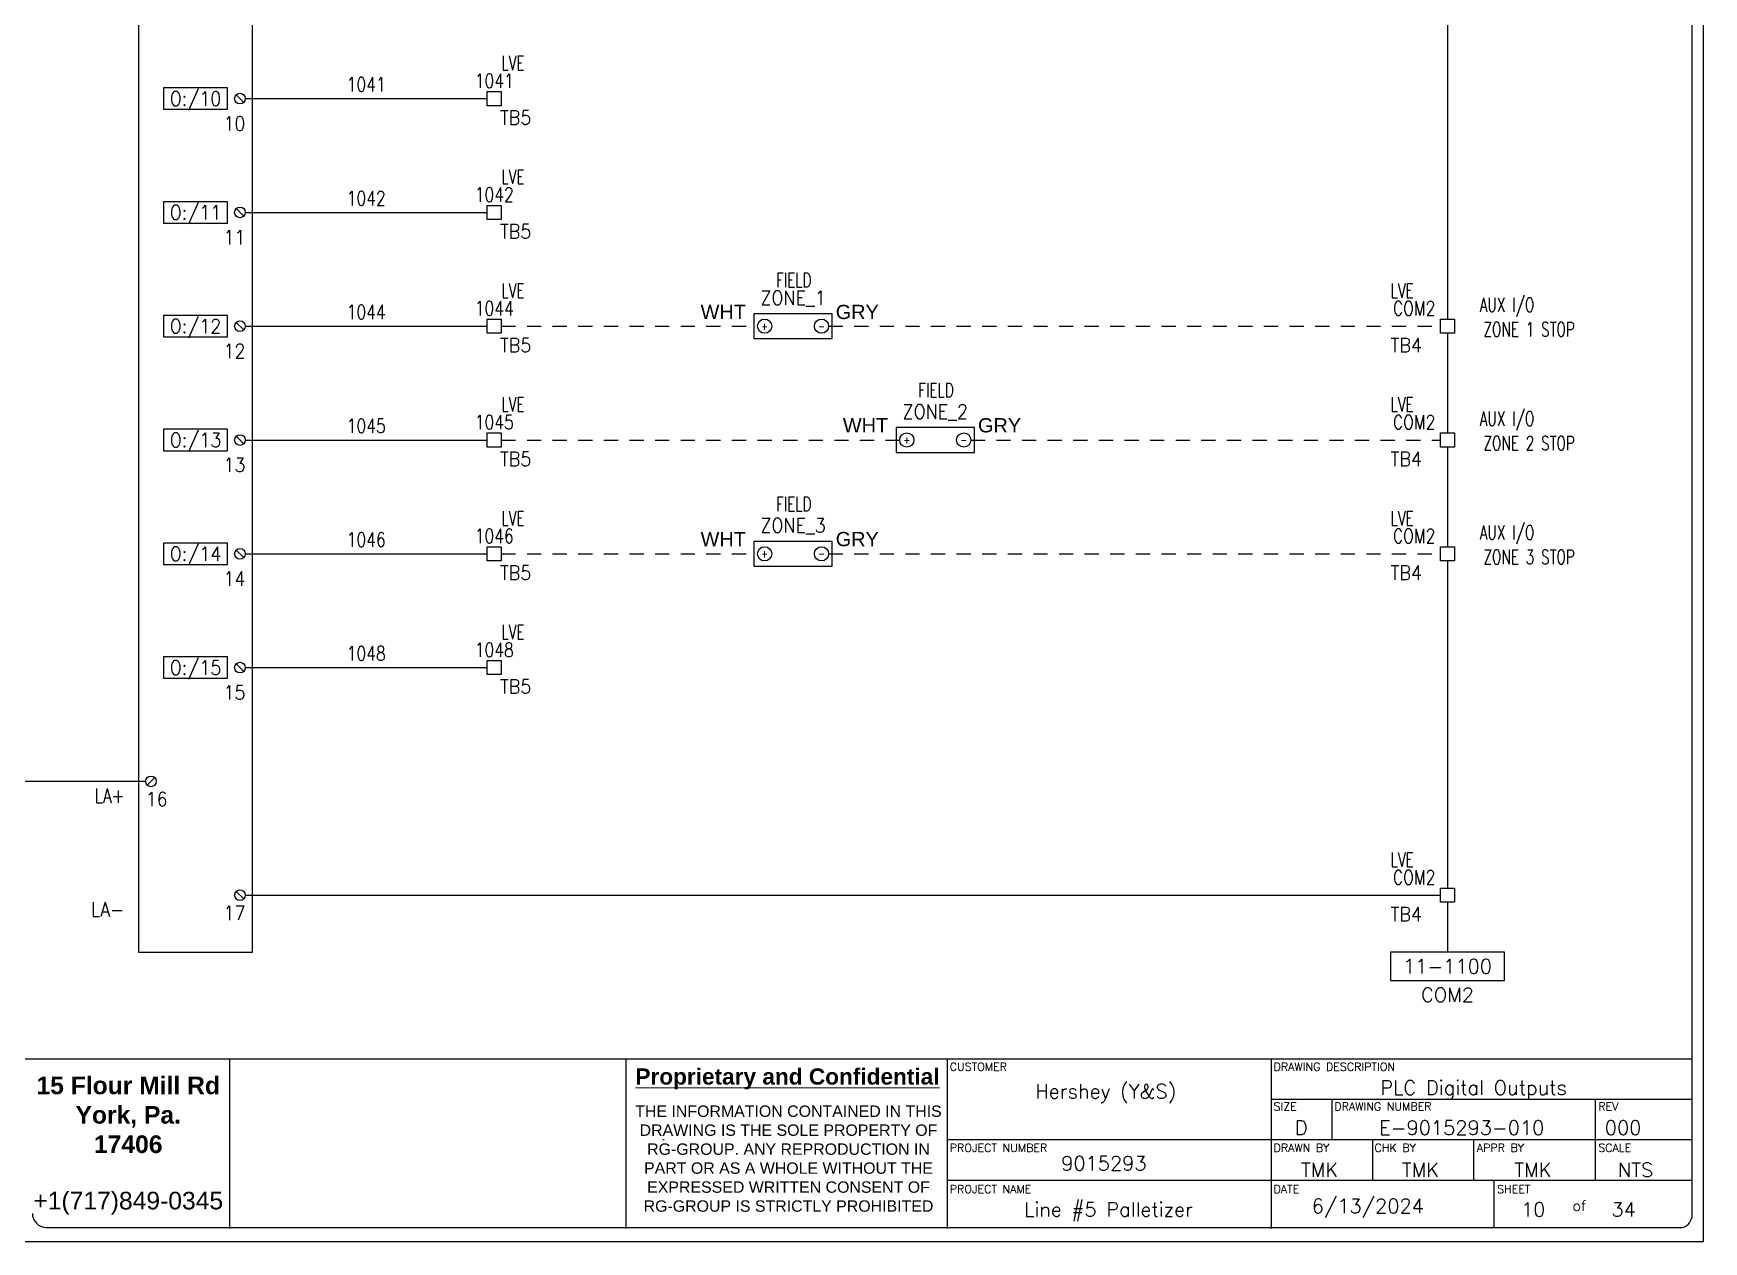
# Model space of a CAD drawing. Header units: inches. Extents: x 0 to 34.2, y 0 to 22.
# Drawn here: x 19.58 to 34.25, y -0.04 to 10.57 of the extents above; entities that cross this region are included whole.
import ezdxf
from ezdxf.enums import TextEntityAlignment as Align

# ---------------------------------------------------------------- set-up
doc = ezdxf.new("R2010")
doc.units = ezdxf.units.IN
doc.header["$MEASUREMENT"] = 0
doc.linetypes.add('HIDDEN2', pattern=[0.1875, 0.125, -0.0625])
for name, color, linetype in [('BLU_12AWG', 5, 'Continuous'), ('BLU_18AWG', 5, 'Continuous'), ('BLU_WHT_12AWG', 4, 'Continuous'), ('DESC', 150, 'Continuous'), ('GRY_18AWG', 253, 'Continuous'), ('LOC', 8, 'Continuous'), ('MISC', 7, 'Continuous'), ('PSYMS', 7, 'Continuous'), ('SYMS', 7, 'Continuous'), ('TAGS', 1, 'Continuous'), ('TB_LABELS', 1, 'Continuous'), ('TERMS', 3, 'Continuous'), ('WHT_18AWG', 7, 'Continuous'), ('WIRENO', 3, 'Continuous'), ('WIREREF', 50, 'Continuous'), ('XREF', 7, 'Continuous')]:
    doc.layers.add(name, color=color, linetype=linetype)
doc.styles.add('Annotative', font='arial.ttf')
doc.styles.add('Fields', font='simplex.shx', dxfattribs={"height": 0.185})
doc.styles.get("Standard").update_dxf_attribs({"font": 'arial.ttf'})
doc.styles.add('WD', font='romans.shx', dxfattribs={"height": 0.185})

# ---------------------------------------------------------------- blocks, each defined once
blk = doc.blocks.new('RG_Master_Ver_4_2_2')
at = {"color": 3}
for p, q in [((34.15, 0.194), (34.15, 21.734)), ((10.12, 1.563), (34.15, 1.563)), ((21.3, 1.563), (21.3, 0.072)), ((24.781, 1.562), (24.781, 0.072)), ((27.605, 1.563), (27.605, 0.072)), ((30.451, 1.563), (30.451, 0.072)), ((30.451, 1.207), (34.15, 1.207)), ((30.984, 1.207), (30.984, 0.852)), ((33.297, 1.207), (33.297, 0.852)), ((25.107, 0.852), (25.117, 0.852)), ((27.605, 0.852), (34.15, 0.852)), ((27.959, 0.852), (27.961, 0.852)), ((31.34, 0.852), (31.34, 0.496)), ((32.229, 0.852), (32.229, 0.496)), ((33.297, 0.852), (33.297, 0.496)), ((27.605, 0.496), (34.15, 0.496)), ((32.407, 0.496), (32.407, 0.085)), ((19.689, 0.081), (34.062, 0.081))]:
    blk.add_line(p, q, dxfattribs=at)
blk.add_lwpolyline([(0, -0.044), (34.25, -0.044), (34.25, 21.956), (0, 21.956)], close=True, dxfattribs=at)
for centre, radius, start, end in [((19.689, 0.203), 0.122, 180, 270), ((34.035, 0.192), 0.115, 283.6956, 0.7965)]:
    blk.add_arc(centre, radius, start, end, dxfattribs=at)
at = {"color": 3, "linetype": 'Continuous', "lineweight": 20, "insert": (26.201, 1.478), "char_height": 0.14228, "width": 2.80179, "attachment_point": 2, "style": 'Annotative'}
blk.add_mtext('{\\fArial|b1|i0|c0|p34;\\LProprietary and Confidential}', dxfattribs=at)
at = {"color": 3, "insert": (20.409, 1.406), "char_height": 0.14228, "attachment_point": 2}
blk.add_mtext_dynamic_manual_height_columns('{\\fArial|b1|i0|c0|p34;\\H1.08937x;15 Flour Mill Rd\\PYork, Pa. \\P17406}\\P\\P{\\H1.08937x;+1(717)849-0345}', width=1.73509, gutter_width=0.69, heights=[0], dxfattribs=at)
at = {"color": 3, "insert": (26.21, 1.152), "char_height": 0.1, "width": 2.78538, "attachment_point": 2, "style": 'Annotative'}
blk.add_mtext('THE INFORMATION CONTAINED IN THIS DRAWING IS THE SOLE PROPERTY OF RG-GROUP. ANY REPRODUCTION IN PART OR AS A WHOLE WITHOUT THE EXPRESSED WRITTEN CONSENT OF RG-GROUP IS STRICTLY PROHIBITED', dxfattribs=at)
at = {"insert": (30.807, 0.331), "char_height": 0.125, "attachment_point": 1, "style": 'Fields'}
blk.add_mtext('6/13/2024', dxfattribs=at)
at = {"style": 'Fields'}
for tag, p in [('DESCRIPTION_3', (13.116, 1.307)), ('DRN_3', (15.472, 1.307)), ('CHK_3', (16.529, 1.307)), ('APP_3', (17.552, 1.307)), ('DATE_3', (18.829, 1.307)), ('CUSTOMER', (28.997, 1.214)), ('DRAWING_DESC', (32.229, 1.246)), ('DESCRIPTION_2', (13.116, 0.951)), ('DRN_2', (15.472, 0.951)), ('CHK_2', (16.529, 0.951)), ('APP_2', (17.552, 0.951)), ('DATE_2', (18.829, 0.951)), ('DRAWING_#', (32.125, 0.894)), ('SIZE', (30.715, 0.894)), ('REV', (33.543, 0.894)), ('DESCRIPTION_1', (13.116, 0.596)), ('DRN_1', (15.472, 0.596)), ('CHK_1', (16.529, 0.596)), ('APP_1', (17.552, 0.596)), ('DATE_1', (18.829, 0.596)), ('PROJECT_#', (28.981, 0.581)), ('DRN_BY', (30.875, 0.524)), ('CHK_BY', (31.762, 0.524)), ('APP_BY', (32.75, 0.524)), ('SCALE', (33.652, 0.524)), ('PROJECT_NAME', (29.021, 0.176)), ('SHEETNUM', (32.753, 0.176)), ('TTL_SHTS', (33.547, 0.176))]:
    blk.add_attdef(tag, text='', height=0.125, dxfattribs=at).set_placement(p, align=Align.CENTER)
at = {"style": 'Fields', "flags": 9}
blk.add_attdef('WD_TB', (9.953, 0.194), '', height=0.0638, dxfattribs=at)
at = {"layer": 'TB_LABELS', "style": 'WD'}
for s, height, p in [('CUSTOMER', 0.0711, (27.627, 1.528)), ('DRAWING DESCRIPTION', 0.07114, (30.472, 1.528)), ('SIZE', 0.0711, (30.472, 1.179)), ('DRAWING NUMBER', 0.07114, (31.006, 1.179)), ('REV', 0.0711, (33.325, 1.179)), ('PROJECT NUMBER', 0.07114, (27.627, 0.816)), ('DRAWN BY', 0.0711, (30.472, 0.816)), ('CHK BY', 0.0711, (31.359, 0.816)), ('APPR BY', 0.0711, (32.258, 0.816)), ('SCALE', 0.0711, (33.325, 0.816)), ('PROJECT NAME', 0.07114, (27.627, 0.453)), ('DATE', 0.0711, (30.472, 0.453)), ('SHEET', 0.0711, (32.436, 0.453)), ('of', 0.0925, (33.098, 0.318))]:
    blk.add_text(s, height=height, dxfattribs=at).set_placement(p, align=Align.TOP_LEFT)
blk = doc.blocks.new('PLCIO_16D3')
at = {"layer": 'SYMS'}
for p, q in [((0.5, 1), (-0.5, 1)), ((-0.5, 1), (-0.5, -17.5)), ((0.5, -17.5), (0.5, 1)), ((0.281, 0.094), (-0.281, 0.094)), ((-0.281, 0.094), (-0.281, -0.094)), ((0.281, -0.094), (0.281, 0.094)), ((0.357, 0.033), (0.424, -0.033)), ((-0.281, -0.094), (0.281, -0.094)), ((0.281, -0.906), (-0.281, -0.906)), ((-0.281, -0.906), (-0.281, -1.094)), ((0.281, -1.094), (0.281, -0.906)), ((0.357, -0.967), (0.424, -1.033)), ((-0.281, -1.094), (0.281, -1.094)), ((0.281, -1.906), (-0.281, -1.906)), ((-0.281, -1.906), (-0.281, -2.094)), ((0.281, -2.094), (0.281, -1.906)), ((0.357, -1.967), (0.424, -2.033)), ((-0.281, -2.094), (0.281, -2.094)), ((0.281, -2.906), (-0.281, -2.906)), ((-0.281, -2.906), (-0.281, -3.094)), ((0.281, -3.094), (0.281, -2.906)), ((0.357, -2.967), (0.424, -3.033)), ((-0.281, -3.094), (0.281, -3.094)), ((0.281, -3.906), (-0.281, -3.906)), ((-0.281, -3.906), (-0.281, -4.094)), ((0.281, -4.094), (0.281, -3.906)), ((-0.281, -4.094), (0.281, -4.094)), ((0.357, -3.967), (0.424, -4.033)), ((0.281, -4.906), (-0.281, -4.906)), ((-0.281, -4.906), (-0.281, -5.094)), ((0.281, -5.094), (0.281, -4.906)), ((0.357, -4.967), (0.424, -5.033)), ((-0.281, -5.094), (0.281, -5.094)), ((0.281, -5.906), (-0.281, -5.906)), ((-0.281, -5.906), (-0.281, -6.094)), ((0.281, -6.094), (0.281, -5.906)), ((0.357, -5.967), (0.424, -6.033)), ((-0.281, -6.094), (0.281, -6.094)), ((0.281, -6.906), (-0.281, -6.906)), ((-0.281, -6.906), (-0.281, -7.094)), ((0.281, -7.094), (0.281, -6.906)), ((0.357, -6.967), (0.424, -7.033)), ((-0.281, -7.094), (0.281, -7.094)), ((0.281, -7.906), (-0.281, -7.906)), ((-0.281, -7.906), (-0.281, -8.094)), ((0.281, -8.094), (0.281, -7.906)), ((0.357, -7.967), (0.424, -8.033)), ((-0.281, -8.094), (0.281, -8.094)), ((0.281, -8.906), (-0.281, -8.906)), ((-0.281, -8.906), (-0.281, -9.094)), ((0.281, -9.094), (0.281, -8.906)), ((-0.281, -9.094), (0.281, -9.094)), ((0.357, -8.967), (0.424, -9.033)), ((0.281, -9.906), (-0.281, -9.906)), ((-0.281, -9.906), (-0.281, -10.094)), ((0.281, -10.094), (0.281, -9.906)), ((0.357, -9.967), (0.424, -10.033)), ((-0.281, -10.094), (0.281, -10.094)), ((0.281, -10.906), (-0.281, -10.906)), ((-0.281, -10.906), (-0.281, -11.094)), ((0.281, -11.094), (0.281, -10.906)), ((0.357, -10.967), (0.424, -11.033)), ((-0.281, -11.094), (0.281, -11.094)), ((0.281, -11.906), (-0.281, -11.906)), ((-0.281, -11.906), (-0.281, -12.094)), ((0.281, -12.094), (0.281, -11.906)), ((0.357, -11.967), (0.424, -12.033)), ((-0.281, -12.094), (0.281, -12.094)), ((0.281, -12.906), (-0.281, -12.906)), ((-0.281, -12.906), (-0.281, -13.094)), ((0.281, -13.094), (0.281, -12.906)), ((0.357, -12.967), (0.424, -13.033)), ((-0.281, -13.094), (0.281, -13.094)), ((0.281, -13.906), (-0.281, -13.906)), ((-0.281, -13.906), (-0.281, -14.094)), ((0.281, -14.094), (0.281, -13.906)), ((0.357, -13.967), (0.424, -14.033)), ((-0.281, -14.094), (0.281, -14.094)), ((0.281, -14.906), (-0.281, -14.906)), ((-0.281, -14.906), (-0.281, -15.094)), ((0.281, -15.094), (0.281, -14.906)), ((0.357, -14.967), (0.424, -15.033)), ((-0.281, -15.094), (0.281, -15.094)), ((-0.357, -15.967), (-0.424, -16.033)), ((0.357, -16.967), (0.424, -17.033)), ((-0.5, -17.5), (0.5, -17.5))]:
    blk.add_line(p, q, dxfattribs=at)
for centre in [(0.391, 0), (0.391, -1), (0.391, -2), (0.391, -3), (0.391, -4), (0.391, -5), (0.391, -6), (0.391, -7), (0.391, -8), (0.391, -9), (0.391, -10), (0.391, -11), (0.391, -12), (0.391, -13), (0.391, -14), (0.391, -15), (-0.391, -16), (0.391, -17)]:
    blk.add_circle(centre, 0.0469, dxfattribs=at)
at = {"layer": 'SYMS', "style": 'WD'}
for tag, width, p in [('INST', 0.8, (0, 1.482)), ('LOC', 0.8, (0, 1.312)), ('MFG', 0.8, (0, 1.156)), ('CAT', 0.9, (0, 1)), ('DESC', 0.8, (0, 0.53))]:
    blk.add_attdef(tag, text='', height=0.125, dxfattribs=dict(at, width=width)).set_placement(p, align=Align.CENTER)
at = {"layer": 'SYMS', "linetype": 'Continuous', "style": 'WD', "flags": 9}
blk.add_attdef('ASSYCODE', text='', height=0.01, dxfattribs=at).set_placement((0.23, 1.071), align=Align.CENTER)
at = {"layer": 'SYMS', "style": 'WD'}
for tag, p in [('LINE1', (0, 0.844)), ('LINE2', (0, 0.688)), ('TAG', (0, 0.322))]:
    blk.add_attdef(tag, text='', height=0.125, dxfattribs=at).set_placement(p, align=Align.CENTER)
at = {"layer": 'SYMS', "style": 'WD', "width": 0.9}
for tag, p in [('DESCA01', (-0.688, 0.031)), ('DESCB01', (-0.688, -0.125)), ('DESCC01', (-0.688, -0.281)), ('DESCD01', (-0.688, -0.438)), ('DESCE01', (-0.688, -0.594)), ('DESCA02', (-0.688, -0.969)), ('DESCB02', (-0.688, -1.125)), ('DESCC02', (-0.688, -1.281)), ('DESCD02', (-0.688, -1.438)), ('DESCE02', (-0.688, -1.594)), ('DESCA03', (-0.688, -1.969)), ('DESCB03', (-0.688, -2.125)), ('DESCC03', (-0.688, -2.281)), ('DESCD03', (-0.688, -2.438)), ('DESCE03', (-0.688, -2.594)), ('DESCA04', (-0.688, -2.969)), ('DESCB04', (-0.688, -3.125)), ('DESCC04', (-0.688, -3.281)), ('DESCD04', (-0.688, -3.438)), ('DESCE04', (-0.688, -3.594)), ('DESCA05', (-0.688, -3.969)), ('DESCB05', (-0.688, -4.125)), ('DESCC05', (-0.688, -4.281)), ('DESCD05', (-0.688, -4.438)), ('DESCE05', (-0.688, -4.594)), ('DESCA06', (-0.688, -4.969)), ('DESCB06', (-0.688, -5.125)), ('DESCC06', (-0.688, -5.281)), ('DESCD06', (-0.688, -5.438)), ('DESCE06', (-0.688, -5.594)), ('DESCA07', (-0.688, -5.969)), ('DESCB07', (-0.688, -6.125)), ('DESCC07', (-0.688, -6.281)), ('DESCD07', (-0.688, -6.438)), ('DESCE07', (-0.688, -6.594)), ('DESCA08', (-0.688, -6.969)), ('DESCB08', (-0.688, -7.125)), ('DESCC08', (-0.688, -7.281)), ('DESCD08', (-0.688, -7.438)), ('DESCE08', (-0.688, -7.594)), ('DESCA09', (-0.688, -7.969)), ('DESCB09', (-0.688, -8.125)), ('DESCC09', (-0.688, -8.281)), ('DESCD09', (-0.688, -8.438)), ('DESCE09', (-0.688, -8.594)), ('DESCA10', (-0.688, -8.969)), ('DESCB10', (-0.688, -9.125)), ('DESCC10', (-0.688, -9.281)), ('DESCD10', (-0.688, -9.438)), ('DESCE10', (-0.688, -9.594)), ('DESCA11', (-0.688, -9.969)), ('DESCB11', (-0.688, -10.125)), ('DESCC11', (-0.688, -10.281)), ('DESCD11', (-0.688, -10.438)), ('DESCE11', (-0.688, -10.594)), ('DESCA12', (-0.688, -10.969)), ('DESCB12', (-0.688, -11.125)), ('DESCC12', (-0.688, -11.281)), ('DESCD12', (-0.688, -11.438)), ('DESCE12', (-0.688, -11.594)), ('DESCA13', (-0.688, -11.969)), ('DESCB13', (-0.688, -12.125)), ('DESCC13', (-0.688, -12.281)), ('DESCD13', (-0.688, -12.438)), ('DESCE13', (-0.688, -12.594)), ('DESCA14', (-0.688, -12.969)), ('DESCB14', (-0.688, -13.125)), ('DESCC14', (-0.688, -13.281)), ('DESCD14', (-0.688, -13.438)), ('DESCE14', (-0.688, -13.594)), ('DESCA15', (-0.688, -13.969)), ('DESCB15', (-0.688, -14.125)), ('DESCC15', (-0.688, -14.281)), ('DESCD15', (-0.688, -14.438)), ('DESCE15', (-0.688, -14.594)), ('DESCA16', (-0.688, -14.969)), ('DESCB16', (-0.688, -15.125)), ('DESCC16', (-0.688, -15.281)), ('DESCD16', (-0.688, -15.438)), ('DESCE16', (-0.688, -15.594))]:
    blk.add_attdef(tag, text='', height=0.125, dxfattribs=at).set_placement(p, align=Align.RIGHT)
at = {"layer": 'SYMS', "style": 'WD'}
for tag, width, p in [('TAGA01', 0.8, (0, 0)), ('TAGA02', 0.9, (0, -1)), ('TAGA03', 0.9, (0, -2)), ('TAGA04', 0.9, (0, -3)), ('TAGA05', 0.9, (0, -4)), ('TAGA06', 0.9, (0, -5)), ('TAGA07', 0.9, (0, -6)), ('TAGA08', 0.9, (0, -7)), ('TAGA09', 0.9, (0, -8)), ('TAGA10', 0.9, (0, -9)), ('TAGA11', 0.9, (0, -10)), ('TAGA12', 0.9, (0, -11)), ('TAGA13', 0.9, (0, -12)), ('TAGA14', 0.9, (0, -13)), ('TAGA15', 0.9, (0, -14)), ('TAGA16', 0.9, (0, -15))]:
    blk.add_attdef(tag, text='', height=0.125, dxfattribs=dict(at, width=width)).set_placement(p, align=Align.MIDDLE_CENTER)
at = {"layer": 'SYMS', "style": 'WD', "flags": 1}
for tag, p in [('X1TERM01', (0.438, 0)), ('X1TERM02', (0.438, -1)), ('X1TERM03', (0.438, -2)), ('X1TERM04', (0.438, -3)), ('X1TERM05', (0.438, -4)), ('X1TERM06', (0.438, -5)), ('X1TERM07', (0.438, -6)), ('X1TERM08', (0.438, -7)), ('X1TERM09', (0.438, -8)), ('X1TERM10', (0.438, -9)), ('X1TERM11', (0.438, -10)), ('X1TERM12', (0.438, -11)), ('X1TERM13', (0.438, -12)), ('X1TERM14', (0.438, -13)), ('X1TERM15', (0.438, -14)), ('X1TERM16', (0.438, -15)), ('X4TERM17', (-0.438, -16)), ('X1TERM18', (0.438, -17))]:
    blk.add_attdef(tag, p, '', height=0.01, dxfattribs=at)
at = {"layer": 'SYMS', "style": 'WD', "width": 0.9}
for tag, p in [('TERMDESC01', (0.625, -0.062)), ('TERMDESC02', (0.625, -1.062)), ('TERMDESC03', (0.625, -2.062)), ('TERMDESC04', (0.625, -3.062)), ('TERMDESC05', (0.625, -4.062)), ('TERMDESC06', (0.625, -5.062)), ('TERMDESC07', (0.625, -6.062)), ('TERMDESC08', (0.625, -7.062)), ('TERMDESC09', (0.625, -8.062)), ('TERMDESC10', (0.625, -9.062)), ('TERMDESC11', (0.625, -10.062)), ('TERMDESC12', (0.625, -11.062)), ('TERMDESC13', (0.625, -12.062)), ('TERMDESC14', (0.625, -13.062)), ('TERMDESC15', (0.625, -14.062)), ('TERMDESC16', (0.625, -15.062)), ('TERM17', (-0.438, -16.094))]:
    blk.add_attdef(tag, text='', height=0.125, dxfattribs=at).set_placement(p, align=Align.TOP_LEFT)
at = {"layer": 'SYMS', "style": 'WD'}
for tag, width, p in [('TERM01', 0.9, (0.438, -0.156)), ('TERM02', 0.9, (0.438, -1.156)), ('TERM03', 0.9, (0.438, -2.156)), ('TERM04', 0.9, (0.438, -3.156)), ('TERM05', 0.9, (0.438, -4.156)), ('TERM06', 0.9, (0.438, -5.156)), ('TERM07', 0.9, (0.438, -6.156)), ('TERM08', 0.9, (0.438, -7.156)), ('TERM09', 0.9, (0.438, -8.156)), ('TERM10', 0.9, (0.438, -9.156)), ('TERM11', 0.9, (0.438, -10.156)), ('TERM12', 0.9, (0.438, -11.156)), ('TERM13', 0.9, (0.438, -12.156)), ('TERM14', 0.9, (0.438, -13.156)), ('TERM15', 0.9, (0.438, -14.156)), ('TERM16', 0.9, (0.438, -15.156)), ('TERMDESC17', 0.8, (-0.625, -16.062)), ('TERMDESC18', 0.9, (-0.625, -17.062)), ('TERM18', 0.9, (0.438, -17.094))]:
    blk.add_attdef(tag, text='', height=0.125, dxfattribs=dict(at, width=width)).set_placement(p, align=Align.TOP_RIGHT)
blk = doc.blocks.new('HA2S1_REF_1')
for p, q in [((0, 0.25), (0, 0)), ((1, 0.25), (0, 0.25)), ((1, 0), (1, 0.25)), ((0, 0), (1, 0))]:
    blk.add_line(p, q)
at = {"style": 'WD', "flags": 1}
blk.add_attdef('SIGCODE', text='', height=0.125, dxfattribs=at).set_placement((0.5, 0.3125), align=Align.CENTER)
at = {"style": 'WD'}
for tag, p in [('XREF', (0.5, 0.0625)), ('DESC1', (0.5, -0.1875))]:
    blk.add_attdef(tag, text='', height=0.125, dxfattribs=at).set_placement(p, align=Align.CENTER)
blk = doc.blocks.new('WD_WNH')
at = {"linetype": 'Continuous', "style": 'WD', "width": 0.8}
blk.add_attdef('WIRENO', text='', height=0.125, dxfattribs=at).set_placement((0, 0.062), align=Align.CENTER)
at = {"style": 'WD', "flags": 1}
for tag, p in [('W01USER', (0, 0.078)), ('W02USER', (0, 0.07)), ('W03USER', (0, 0.062)), ('W04USER', (0, 0.055)), ('W05USER', (0, 0.047)), ('W06USER', (0, 0.039)), ('W07USER', (0, 0.031)), ('W08USER', (0, 0.023)), ('W09USER', (0, 0.016)), ('W10USER', (0, 0.008))]:
    blk.add_attdef(tag, text='', height=0.005, dxfattribs=at).set_placement(p, align=Align.CENTER)
blk = doc.blocks.new('HT0W01')
for p, q in [((-0.062, 0.062), (0.062, 0.062)), ((-0.062, -0.062), (-0.062, 0.062)), ((0.062, 0.062), (0.062, -0.062)), ((0.062, -0.062), (-0.062, -0.062))]:
    blk.add_line(p, q)
at = {"style": 'WD'}
for tag, p, width in [('INST', (0.062, 0.42), 0.7), ('LOC', (0.062, 0.25), 0.7), ('DESC1', (0.05, -0.385), 0.8)]:
    blk.add_attdef(tag, p, '', height=0.125, dxfattribs=dict(at, width=width))
at = {"linetype": 'Continuous', "style": 'WD', "width": 0.8, "flags": 8}
blk.add_attdef('WIRENO', text='', height=0.125, dxfattribs=at).set_placement((0, 0.094), align=Align.CENTER)
at = {"style": 'WD', "flags": 1}
for tag, p, height in [('X4TERM01', (-0.062, 0), 0.0125), ('X4TERMDESC01', (-0.055, -0.023), 0.025), ('X2TERMDESC01', (-0.006, 0.029), 0.025), ('STRIPSEQ', (0, 0), 0.00125), ('X2TERM01', (0, 0.062), 0.0125), ('X1TERMDESC01', (0.039, 0.007), 0.025), ('X1TERM01', (0.062, 0), 0.0125), ('LINKTERM', (0, -0.002), 0.00125), ('X8TERM01', (0, -0.062), 0.0125), ('X8TERMDESC01', (0, -0.054), 0.025)]:
    blk.add_attdef(tag, p, '', height=height, dxfattribs=at)
at = {"linetype": 'Continuous', "style": 'WD'}
for tag, p, height, width, flags in [('TAGSTRIP', (0.05, -0.229), 0.125, 0.9, 8), ('DESC2', (0.05, -0.541), 0.125, 0.8, 8), ('CAT', (0.213, -0.406), 0.109, 0.8, 1), ('DESC3', (0.05, -0.698), 0.125, 0.8, 8)]:
    blk.add_attdef(tag, p, '', height=height, dxfattribs=dict(at, width=width, flags=flags))
at = {"style": 'WD', "width": 0.7, "flags": 1}
blk.add_attdef('ASSYCODE', (0.062, -0.281), '', height=0.01, dxfattribs=at)
at = {"linetype": 'Continuous', "style": 'WD', "width": 0.8, "flags": 1}
blk.add_attdef('MFG', text='', height=0.109, dxfattribs=at).set_placement((0.088, -0.406), align=Align.RIGHT)
blk = doc.blocks.new('HDV1T6')
for p, q in [((0.344, 0.109), (-0.344, 0.109)), ((-0.344, 0.109), (-0.344, -0.109)), ((0.344, -0.109), (0.344, 0.109)), ((-0.344, -0.109), (0.344, -0.109))]:
    blk.add_line(p, q)
for centre in [(-0.25, 0), (0.25, 0)]:
    blk.add_circle(centre, 0.0625)
at = {"style": 'WD'}
for tag, width, p in [('INST', 0.7, (0.006, 0.669)), ('LOC', 0.7, (0.006, 0.499)), ('RATING2', 0.7, (0, 0.343)), ('TAG1', 0.9, (0, 0.187)), ('DESC1', 0.7, (0, -0.309)), ('DESC2', 0.7, (0, -0.465)), ('XREF', 0.7, (0, -0.621))]:
    blk.add_attdef(tag, text='', height=0.125, dxfattribs=dict(at, width=width)).set_placement(p, align=Align.CENTER)
at = {"style": 'WD', "flags": 9}
blk.add_attdef('FAMILY', text='', height=0.01, dxfattribs=at).set_placement((-0.005, 0.154), align=Align.CENTER)
at = {"linetype": 'Continuous', "style": 'WD', "flags": 1}
for tag, p in [('CAT', (0, 0.144)), ('MFG', (0, 0.125))]:
    blk.add_attdef(tag, text='', height=0.01, dxfattribs=at).set_placement(p, align=Align.MIDDLE)
at = {"linetype": 'Continuous', "style": 'WD', "width": 0.8, "flags": 8}
for tag, p in [('TERM01', (-0.25, 0)), ('TERM02', (0.25, 0))]:
    blk.add_attdef(tag, text='', height=0.0625, dxfattribs=at).set_placement(p, align=Align.MIDDLE)
at = {"style": 'WD', "flags": 1}
for tag, p in [('X4TERM01', (-0.312, 0)), ('X2TERM01', (-0.25, 0.062)), ('X2TERM02', (0.25, 0.062)), ('X1TERM02', (0.312, 0)), ('X8TERM01', (-0.25, -0.062)), ('X8TERM02', (0.25, -0.062))]:
    blk.add_attdef(tag, p, '', height=0.0125, dxfattribs=at)
at = {"style": 'WD', "width": 0.7}
blk.add_attdef('RATING1', text='', height=0.125, dxfattribs=at).set_placement((0, 0), align=Align.MIDDLE)
at = {"linetype": 'Continuous', "style": 'WD', "flags": 9}
blk.add_attdef('ASSYCODE', text='', height=0.01, dxfattribs=at).set_placement((0, 0.094), align=Align.CENTER)

msp = doc.modelspace()

# ---------------------------------------------------------------- linework, layer by layer
at = {"layer": 'BLU_12AWG'}
msp.add_line((20.562, 4), (18.812, 4), dxfattribs=at)
at = {"layer": 'BLU_18AWG'}
for p, q in [((21.438, 10), (23.562, 10)), ((21.438, 9), (23.562, 9)), ((21.438, 8), (23.562, 8)), ((21.438, 7), (23.562, 7)), ((21.438, 6), (23.562, 6)), ((21.438, 5), (23.562, 5))]:
    msp.add_line(p, q, dxfattribs=at)
at = {"layer": 'BLU_WHT_12AWG'}
for p, q in [((32, 19.938), (32, 8.062)), ((32, 7.938), (32, 7.062)), ((32, 6.938), (32, 6.062)), ((32, 5.938), (32, 3.062)), ((21.438, 3), (31.938, 3)), ((32, 2.938), (32, 2.5))]:
    msp.add_line(p, q, dxfattribs=at)
at = {"layer": 'GRY_18AWG', "linetype": 'HIDDEN2'}
for p, q in [((26.562, 8), (31.938, 8)), ((27.812, 7), (31.938, 7)), ((26.562, 6), (31.938, 6))]:
    msp.add_line(p, q, dxfattribs=at)
at = {"layer": 'WHT_18AWG', "linetype": 'HIDDEN2'}
for p, q in [((23.688, 8), (25.938, 8)), ((23.688, 7), (27.188, 7)), ((23.688, 6), (25.938, 6))]:
    msp.add_line(p, q, dxfattribs=at)

# ---------------------------------------------------------------- block references
ref = msp.add_blockref('RG_Master_Ver_4_2_2', (0, 0))
ref.add_attrib('CUSTOMER', 'Hershey (Y&S)', dxfattribs={"height": 0.125, "style": 'Fields'}).set_placement((28.997, 1.214), align=Align.CENTER)
ref.add_attrib('DRAWING_DESC', 'PLC Digital Outputs', dxfattribs={"height": 0.125, "style": 'Fields'}).set_placement((32.229, 1.246), align=Align.CENTER)
ref.add_attrib('PROJECT_#', '9015293', dxfattribs={"height": 0.125, "style": 'Fields'}).set_placement((28.981, 0.581), align=Align.CENTER)
ref.add_attrib('PROJECT_NAME', 'Line #5 Palletizer', dxfattribs={"height": 0.125, "style": 'Fields'}).set_placement((29.021, 0.176), align=Align.CENTER)
ref.add_attrib('SIZE', 'D', dxfattribs={"height": 0.125, "style": 'Fields'}).set_placement((30.715, 0.894), align=Align.CENTER)
ref.add_attrib('APP_BY', 'TMK', dxfattribs={"height": 0.125, "style": 'Fields'}).set_placement((32.75, 0.524), align=Align.CENTER)
ref.add_attrib('DRAWING_#', 'E-9015293-010', dxfattribs={"height": 0.125, "style": 'Fields'}).set_placement((32.125, 0.894), align=Align.CENTER)
ref.add_attrib('REV', '000', dxfattribs={"height": 0.125, "style": 'Fields'}).set_placement((33.543, 0.894), align=Align.CENTER)
ref.add_attrib('SCALE', 'NTS', dxfattribs={"height": 0.125, "style": 'Fields'}).set_placement((33.652, 0.524), align=Align.CENTER)
ref.add_attrib('DRN_BY', 'TMK', dxfattribs={"height": 0.125, "style": 'Fields'}).set_placement((30.875, 0.524), align=Align.CENTER)
ref.add_attrib('CHK_BY', 'TMK', dxfattribs={"height": 0.125, "style": 'Fields'}).set_placement((31.762, 0.524), align=Align.CENTER)
ref.add_attrib('SHEETNUM', '10', dxfattribs={"height": 0.125, "style": 'Fields'}).set_placement((32.753, 0.176), align=Align.CENTER)
ref.add_attrib('TTL_SHTS', '34', dxfattribs={"height": 0.125, "style": 'Fields'}).set_placement((33.547, 0.176), align=Align.CENTER)
at = {"layer": 'SYMS'}
ref = msp.add_blockref('PLCIO_16D3', (21, 20), dxfattribs=at)
ref.add_attrib('TERM01', '0', dxfattribs={"layer": 'TERMS', "height": 0.125, "style": 'WD', "width": 0.9}).set_placement((21.438, 19.844), align=Align.TOP_RIGHT)
ref.add_attrib('TAGA01', 'O:/00', dxfattribs={"layer": 'TAGS', "height": 0.125, "style": 'WD', "width": 0.8}).set_placement((21, 20), align=Align.MIDDLE_CENTER)
ref.add_attrib('LOC', 'LVE', dxfattribs={"layer": 'LOC', "height": 0.125, "style": 'WD', "width": 0.8}).set_placement((21, 21.312), align=Align.CENTER)
ref.add_attrib('MFG', 'Allen-Bradley', dxfattribs={"layer": 'MISC', "height": 0.125, "style": 'WD', "width": 0.8}).set_placement((21, 21.156), align=Align.CENTER)
ref.add_attrib('LINE2', 'SLOT ', dxfattribs={"layer": 'MISC', "height": 0.125, "style": 'WD'}).set_placement((21, 20.688), align=Align.CENTER)
ref.add_attrib('DESC', '24VDC Digital Output, 16 Points', dxfattribs={"layer": 'DESC', "height": 0.125, "style": 'WD', "width": 0.8}).set_placement((21, 20.53), align=Align.CENTER)
ref.add_attrib('LINE1', 'RACK ', dxfattribs={"layer": 'MISC', "height": 0.125, "style": 'WD'}).set_placement((21, 20.844), align=Align.CENTER)
ref.add_attrib('TAG', 'PLC1028', dxfattribs={"layer": 'TAGS', "height": 0.125, "style": 'WD'}).set_placement((21, 20.322), align=Align.CENTER)
ref.add_attrib('CAT', '5069-OB16', dxfattribs={"layer": 'MISC', "height": 0.125, "style": 'WD', "width": 0.9}).set_placement((21, 21), align=Align.CENTER)
ref.add_attrib('TERM02', '1', dxfattribs={"layer": 'TERMS', "height": 0.125, "style": 'WD', "width": 0.9}).set_placement((21.438, 18.844), align=Align.TOP_RIGHT)
ref.add_attrib('TAGA02', 'O:/01', dxfattribs={"layer": 'TAGS', "height": 0.125, "style": 'WD', "width": 0.9}).set_placement((21, 19), align=Align.MIDDLE_CENTER)
ref.add_attrib('TERM03', '2', dxfattribs={"layer": 'TERMS', "height": 0.125, "style": 'WD', "width": 0.9}).set_placement((21.438, 17.844), align=Align.TOP_RIGHT)
ref.add_attrib('TAGA03', 'O:/02', dxfattribs={"layer": 'TAGS', "height": 0.125, "style": 'WD', "width": 0.9}).set_placement((21, 18), align=Align.MIDDLE_CENTER)
ref.add_attrib('TERM04', '3', dxfattribs={"layer": 'TERMS', "height": 0.125, "style": 'WD', "width": 0.9}).set_placement((21.438, 16.844), align=Align.TOP_RIGHT)
ref.add_attrib('TAGA04', 'O:/03', dxfattribs={"layer": 'TAGS', "height": 0.125, "style": 'WD', "width": 0.9}).set_placement((21, 17), align=Align.MIDDLE_CENTER)
ref.add_attrib('TERM05', '4', dxfattribs={"layer": 'TERMS', "height": 0.125, "style": 'WD', "width": 0.9}).set_placement((21.438, 15.844), align=Align.TOP_RIGHT)
ref.add_attrib('TAGA05', 'O:/04', dxfattribs={"layer": 'TAGS', "height": 0.125, "style": 'WD', "width": 0.9}).set_placement((21, 16), align=Align.MIDDLE_CENTER)
ref.add_attrib('TERM06', '5', dxfattribs={"layer": 'TERMS', "height": 0.125, "style": 'WD', "width": 0.9}).set_placement((21.438, 14.844), align=Align.TOP_RIGHT)
ref.add_attrib('TAGA06', 'O:/05', dxfattribs={"layer": 'TAGS', "height": 0.125, "style": 'WD', "width": 0.9}).set_placement((21, 15), align=Align.MIDDLE_CENTER)
ref.add_attrib('TERM07', '6', dxfattribs={"layer": 'TERMS', "height": 0.125, "style": 'WD', "width": 0.9}).set_placement((21.438, 13.844), align=Align.TOP_RIGHT)
ref.add_attrib('TAGA07', 'O:/06', dxfattribs={"layer": 'TAGS', "height": 0.125, "style": 'WD', "width": 0.9}).set_placement((21, 14), align=Align.MIDDLE_CENTER)
ref.add_attrib('TERM08', '7', dxfattribs={"layer": 'TERMS', "height": 0.125, "style": 'WD', "width": 0.9}).set_placement((21.438, 12.844), align=Align.TOP_RIGHT)
ref.add_attrib('TAGA08', 'O:/07', dxfattribs={"layer": 'TAGS', "height": 0.125, "style": 'WD', "width": 0.9}).set_placement((21, 13), align=Align.MIDDLE_CENTER)
ref.add_attrib('TERM09', '8', dxfattribs={"layer": 'TERMS', "height": 0.125, "style": 'WD', "width": 0.9}).set_placement((21.438, 11.844), align=Align.TOP_RIGHT)
ref.add_attrib('TAGA09', 'O:/08', dxfattribs={"layer": 'TAGS', "height": 0.125, "style": 'WD', "width": 0.9}).set_placement((21, 12), align=Align.MIDDLE_CENTER)
ref.add_attrib('TERM10', '9', dxfattribs={"layer": 'TERMS', "height": 0.125, "style": 'WD', "width": 0.9}).set_placement((21.438, 10.844), align=Align.TOP_RIGHT)
ref.add_attrib('TAGA10', 'O:/09', dxfattribs={"layer": 'TAGS', "height": 0.125, "style": 'WD', "width": 0.9}).set_placement((21, 11), align=Align.MIDDLE_CENTER)
ref.add_attrib('TERM11', '10', dxfattribs={"layer": 'TERMS', "height": 0.125, "style": 'WD', "width": 0.9}).set_placement((21.438, 9.844), align=Align.TOP_RIGHT)
ref.add_attrib('TAGA11', 'O:/10', dxfattribs={"layer": 'TAGS', "height": 0.125, "style": 'WD', "width": 0.9}).set_placement((21, 10), align=Align.MIDDLE_CENTER)
ref.add_attrib('TERM12', '11', dxfattribs={"layer": 'TERMS', "height": 0.125, "style": 'WD', "width": 0.9}).set_placement((21.438, 8.844), align=Align.TOP_RIGHT)
ref.add_attrib('TAGA12', 'O:/11', dxfattribs={"layer": 'TAGS', "height": 0.125, "style": 'WD', "width": 0.9}).set_placement((21, 9), align=Align.MIDDLE_CENTER)
ref.add_attrib('TERM13', '12', dxfattribs={"layer": 'TERMS', "height": 0.125, "style": 'WD', "width": 0.9}).set_placement((21.438, 7.844), align=Align.TOP_RIGHT)
ref.add_attrib('TAGA13', 'O:/12', dxfattribs={"layer": 'TAGS', "height": 0.125, "style": 'WD', "width": 0.9}).set_placement((21, 8), align=Align.MIDDLE_CENTER)
ref.add_attrib('TERM14', '13', dxfattribs={"layer": 'TERMS', "height": 0.125, "style": 'WD', "width": 0.9}).set_placement((21.438, 6.844), align=Align.TOP_RIGHT)
ref.add_attrib('TAGA14', 'O:/13', dxfattribs={"layer": 'TAGS', "height": 0.125, "style": 'WD', "width": 0.9}).set_placement((21, 7), align=Align.MIDDLE_CENTER)
ref.add_attrib('TERM15', '14', dxfattribs={"layer": 'TERMS', "height": 0.125, "style": 'WD', "width": 0.9}).set_placement((21.438, 5.844), align=Align.TOP_RIGHT)
ref.add_attrib('TAGA15', 'O:/14', dxfattribs={"layer": 'TAGS', "height": 0.125, "style": 'WD', "width": 0.9}).set_placement((21, 6), align=Align.MIDDLE_CENTER)
ref.add_attrib('TERM16', '15', dxfattribs={"layer": 'TERMS', "height": 0.125, "style": 'WD', "width": 0.9}).set_placement((21.438, 4.844), align=Align.TOP_RIGHT)
ref.add_attrib('TAGA16', 'O:/15', dxfattribs={"layer": 'TAGS', "height": 0.125, "style": 'WD', "width": 0.9}).set_placement((21, 5), align=Align.MIDDLE_CENTER)
ref.add_attrib('TERM17', '16', dxfattribs={"layer": 'TERMS', "height": 0.125, "style": 'WD', "width": 0.9}).set_placement((20.562, 3.906), align=Align.TOP_LEFT)
ref.add_attrib('TERMDESC17', 'LA+', dxfattribs={"layer": 'TERMS', "height": 0.125, "style": 'WD', "width": 0.8}).set_placement((20.375, 3.938), align=Align.TOP_RIGHT)
ref.add_attrib('TERM18', '17', dxfattribs={"layer": 'TERMS', "height": 0.125, "style": 'WD', "width": 0.9}).set_placement((21.438, 2.906), align=Align.TOP_RIGHT)
ref.add_attrib('TERMDESC18', 'LA-', dxfattribs={"layer": 'TERMS', "height": 0.125, "style": 'WD', "width": 0.9}).set_placement((20.375, 2.938), align=Align.TOP_RIGHT)
ref = msp.add_blockref('HT0W01', (23.625, 10), dxfattribs=at)
ref.add_attrib('LOC', 'LVE', (23.688, 10.25), dxfattribs={"layer": 'LOC', "height": 0.125, "style": 'WD', "width": 0.7})
ref.add_attrib('WIRENO', '1041', dxfattribs={"layer": 'WIREREF', "linetype": 'Continuous', "height": 0.125, "style": 'WD', "width": 0.8, "flags": 8}).set_placement((23.625, 10.094), align=Align.CENTER)
ref.add_attrib('TAGSTRIP', 'TB5', (23.675, 9.771), dxfattribs={"layer": 'TAGS', "linetype": 'Continuous', "height": 0.125, "style": 'WD', "width": 0.9, "flags": 8})
ref = msp.add_blockref('HT0W01', (23.625, 9), dxfattribs=at)
ref.add_attrib('LOC', 'LVE', (23.688, 9.25), dxfattribs={"layer": 'LOC', "height": 0.125, "style": 'WD', "width": 0.7})
ref.add_attrib('WIRENO', '1042', dxfattribs={"layer": 'WIREREF', "linetype": 'Continuous', "height": 0.125, "style": 'WD', "width": 0.8, "flags": 8}).set_placement((23.625, 9.094), align=Align.CENTER)
ref.add_attrib('TAGSTRIP', 'TB5', (23.675, 8.771), dxfattribs={"layer": 'TAGS', "linetype": 'Continuous', "height": 0.125, "style": 'WD', "width": 0.9, "flags": 8})
ref = msp.add_blockref('HT0W01', (23.625, 8), dxfattribs=at)
ref.add_attrib('LOC', 'LVE', (23.688, 8.25), dxfattribs={"layer": 'LOC', "height": 0.125, "style": 'WD', "width": 0.7})
ref.add_attrib('WIRENO', '1044', dxfattribs={"layer": 'WIREREF', "linetype": 'Continuous', "height": 0.125, "style": 'WD', "width": 0.8, "flags": 8}).set_placement((23.625, 8.094), align=Align.CENTER)
ref.add_attrib('TAGSTRIP', 'TB5', (23.675, 7.771), dxfattribs={"layer": 'TAGS', "linetype": 'Continuous', "height": 0.125, "style": 'WD', "width": 0.9, "flags": 8})
ref = msp.add_blockref('HDV1T6', (26.25, 8), dxfattribs=at)
ref.add_attrib('DESC1', 'AUX I/O', dxfattribs={"layer": 'DESC', "height": 0.125, "style": 'WD', "width": 0.7}).set_placement((32.523, 8.125), align=Align.CENTER)
ref.add_attrib('DESC2', 'ZONE 1 STOP', dxfattribs={"layer": 'DESC', "height": 0.125, "style": 'WD', "width": 0.7}).set_placement((32.717, 7.91), align=Align.CENTER)
ref.add_attrib('TERM02', '-', dxfattribs={"layer": 'TERMS', "linetype": 'Continuous', "height": 0.0625, "style": 'WD', "width": 0.8, "flags": 8}).set_placement((26.5, 8), align=Align.MIDDLE)
ref.add_attrib('TERM01', '+', dxfattribs={"layer": 'TERMS', "linetype": 'Continuous', "height": 0.0625, "style": 'WD', "width": 0.8, "flags": 8}).set_placement((26, 8), align=Align.MIDDLE)
ref.add_attrib('LOC', 'FIELD', dxfattribs={"layer": 'LOC', "height": 0.125, "style": 'WD', "width": 0.7}).set_placement((26.256, 8.343), align=Align.CENTER)
ref.add_attrib('TAG1', 'ZONE_1', dxfattribs={"layer": 'TAGS', "height": 0.125, "style": 'WD', "width": 0.9}).set_placement((26.25, 8.187), align=Align.CENTER)
ref = msp.add_blockref('HT0W01', (32, 8), dxfattribs=at)
ref.add_attrib('LOC', 'LVE', (31.5, 8.25), dxfattribs={"layer": 'LOC', "height": 0.125, "style": 'WD', "width": 0.7})
ref.add_attrib('WIRENO', 'COM2', dxfattribs={"layer": 'WIREREF', "linetype": 'Continuous', "height": 0.125, "style": 'WD', "width": 0.8, "flags": 8}).set_placement((31.707, 8.094), align=Align.CENTER)
ref.add_attrib('TAGSTRIP', 'TB4', (31.5, 7.771), dxfattribs={"layer": 'TAGS', "linetype": 'Continuous', "height": 0.125, "style": 'WD', "width": 0.9, "flags": 8})
ref = msp.add_blockref('HDV1T6', (27.5, 7), dxfattribs=at)
ref.add_attrib('DESC1', 'AUX I/O', dxfattribs={"layer": 'DESC', "height": 0.125, "style": 'WD', "width": 0.7}).set_placement((32.523, 7.125), align=Align.CENTER)
ref.add_attrib('DESC2', 'ZONE 2 STOP', dxfattribs={"layer": 'DESC', "height": 0.125, "style": 'WD', "width": 0.7}).set_placement((32.717, 6.91), align=Align.CENTER)
ref.add_attrib('TERM02', '-', dxfattribs={"layer": 'TERMS', "linetype": 'Continuous', "height": 0.0625, "style": 'WD', "width": 0.8, "flags": 8}).set_placement((27.75, 7), align=Align.MIDDLE)
ref.add_attrib('TERM01', '+', dxfattribs={"layer": 'TERMS', "linetype": 'Continuous', "height": 0.0625, "style": 'WD', "width": 0.8, "flags": 8}).set_placement((27.25, 7), align=Align.MIDDLE)
ref.add_attrib('LOC', 'FIELD', dxfattribs={"layer": 'LOC', "height": 0.125, "style": 'WD', "width": 0.7}).set_placement((27.506, 7.375), align=Align.CENTER)
ref.add_attrib('TAG1', 'ZONE_2', dxfattribs={"layer": 'TAGS', "height": 0.125, "style": 'WD', "width": 0.9}).set_placement((27.5, 7.187), align=Align.CENTER)
ref = msp.add_blockref('HT0W01', (23.625, 7), dxfattribs=at)
ref.add_attrib('LOC', 'LVE', (23.688, 7.25), dxfattribs={"layer": 'LOC', "height": 0.125, "style": 'WD', "width": 0.7})
ref.add_attrib('WIRENO', '1045', dxfattribs={"layer": 'WIREREF', "linetype": 'Continuous', "height": 0.125, "style": 'WD', "width": 0.8, "flags": 8}).set_placement((23.625, 7.094), align=Align.CENTER)
ref.add_attrib('TAGSTRIP', 'TB5', (23.675, 6.771), dxfattribs={"layer": 'TAGS', "linetype": 'Continuous', "height": 0.125, "style": 'WD', "width": 0.9, "flags": 8})
ref = msp.add_blockref('HT0W01', (32, 7), dxfattribs=at)
ref.add_attrib('LOC', 'LVE', (31.5, 7.25), dxfattribs={"layer": 'LOC', "height": 0.125, "style": 'WD', "width": 0.7})
ref.add_attrib('WIRENO', 'COM2', dxfattribs={"layer": 'WIREREF', "linetype": 'Continuous', "height": 0.125, "style": 'WD', "width": 0.8, "flags": 8}).set_placement((31.707, 7.094), align=Align.CENTER)
ref.add_attrib('TAGSTRIP', 'TB4', (31.5, 6.771), dxfattribs={"layer": 'TAGS', "linetype": 'Continuous', "height": 0.125, "style": 'WD', "width": 0.9, "flags": 8})
ref = msp.add_blockref('HDV1T6', (26.25, 6), dxfattribs=at)
ref.add_attrib('DESC1', 'AUX I/O', dxfattribs={"layer": 'DESC', "height": 0.125, "style": 'WD', "width": 0.7}).set_placement((32.523, 6.125), align=Align.CENTER)
ref.add_attrib('DESC2', 'ZONE 3 STOP', dxfattribs={"layer": 'DESC', "height": 0.125, "style": 'WD', "width": 0.7}).set_placement((32.717, 5.91), align=Align.CENTER)
ref.add_attrib('TERM02', '-', dxfattribs={"layer": 'TERMS', "linetype": 'Continuous', "height": 0.0625, "style": 'WD', "width": 0.8, "flags": 8}).set_placement((26.5, 6), align=Align.MIDDLE)
ref.add_attrib('TERM01', '+', dxfattribs={"layer": 'TERMS', "linetype": 'Continuous', "height": 0.0625, "style": 'WD', "width": 0.8, "flags": 8}).set_placement((26, 6), align=Align.MIDDLE)
ref.add_attrib('LOC', 'FIELD', dxfattribs={"layer": 'LOC', "height": 0.125, "style": 'WD', "width": 0.7}).set_placement((26.256, 6.375), align=Align.CENTER)
ref.add_attrib('TAG1', 'ZONE_3', dxfattribs={"layer": 'TAGS', "height": 0.125, "style": 'WD', "width": 0.9}).set_placement((26.25, 6.187), align=Align.CENTER)
ref = msp.add_blockref('HT0W01', (23.625, 6), dxfattribs=at)
ref.add_attrib('LOC', 'LVE', (23.688, 6.25), dxfattribs={"layer": 'LOC', "height": 0.125, "style": 'WD', "width": 0.7})
ref.add_attrib('WIRENO', '1046', dxfattribs={"layer": 'WIREREF', "linetype": 'Continuous', "height": 0.125, "style": 'WD', "width": 0.8, "flags": 8}).set_placement((23.625, 6.094), align=Align.CENTER)
ref.add_attrib('TAGSTRIP', 'TB5', (23.675, 5.771), dxfattribs={"layer": 'TAGS', "linetype": 'Continuous', "height": 0.125, "style": 'WD', "width": 0.9, "flags": 8})
ref = msp.add_blockref('HT0W01', (32, 6), dxfattribs=at)
ref.add_attrib('LOC', 'LVE', (31.5, 6.25), dxfattribs={"layer": 'LOC', "height": 0.125, "style": 'WD', "width": 0.7})
ref.add_attrib('WIRENO', 'COM2', dxfattribs={"layer": 'WIREREF', "linetype": 'Continuous', "height": 0.125, "style": 'WD', "width": 0.8, "flags": 8}).set_placement((31.707, 6.094), align=Align.CENTER)
ref.add_attrib('TAGSTRIP', 'TB4', (31.5, 5.771), dxfattribs={"layer": 'TAGS', "linetype": 'Continuous', "height": 0.125, "style": 'WD', "width": 0.9, "flags": 8})
ref = msp.add_blockref('HT0W01', (23.625, 5), dxfattribs=at)
ref.add_attrib('LOC', 'LVE', (23.688, 5.25), dxfattribs={"layer": 'LOC', "height": 0.125, "style": 'WD', "width": 0.7})
ref.add_attrib('WIRENO', '1048', dxfattribs={"layer": 'WIREREF', "linetype": 'Continuous', "height": 0.125, "style": 'WD', "width": 0.8, "flags": 8}).set_placement((23.625, 5.094), align=Align.CENTER)
ref.add_attrib('TAGSTRIP', 'TB5', (23.675, 4.771), dxfattribs={"layer": 'TAGS', "linetype": 'Continuous', "height": 0.125, "style": 'WD', "width": 0.9, "flags": 8})
ref = msp.add_blockref('HT0W01', (32, 3), dxfattribs=at)
ref.add_attrib('LOC', 'LVE', (31.5, 3.25), dxfattribs={"layer": 'LOC', "height": 0.125, "style": 'WD', "width": 0.7})
ref.add_attrib('WIRENO', 'COM2', dxfattribs={"layer": 'WIREREF', "linetype": 'Continuous', "height": 0.125, "style": 'WD', "width": 0.8, "flags": 8}).set_placement((31.707, 3.094), align=Align.CENTER)
ref.add_attrib('TAGSTRIP', 'TB4', (31.5, 2.771), dxfattribs={"layer": 'TAGS', "linetype": 'Continuous', "height": 0.125, "style": 'WD', "width": 0.9, "flags": 8})
ref = msp.add_blockref('HA2S1_REF_1', (31.5, 2.25), dxfattribs=at)
ref.add_attrib('XREF', '11-1100', dxfattribs={"layer": 'XREF', "height": 0.125, "style": 'WD'}).set_placement((32, 2.312), align=Align.CENTER)
ref.add_attrib('DESC1', 'COM2', dxfattribs={"layer": 'DESC', "height": 0.125, "style": 'WD'}).set_placement((32, 2.062), align=Align.CENTER)
at = {"layer": 'WIRENO'}
ref = msp.add_blockref('WD_WNH', (22.5, 10), dxfattribs=at)
ref.add_attrib('WIRENO', '1041', dxfattribs={"linetype": 'Continuous', "height": 0.125, "style": 'WD', "width": 0.8}).set_placement((22.5, 10.062), align=Align.CENTER)
ref = msp.add_blockref('WD_WNH', (22.5, 9), dxfattribs=at)
ref.add_attrib('WIRENO', '1042', dxfattribs={"linetype": 'Continuous', "height": 0.125, "style": 'WD', "width": 0.8}).set_placement((22.5, 9.062), align=Align.CENTER)
ref = msp.add_blockref('WD_WNH', (22.5, 8), dxfattribs=at)
ref.add_attrib('WIRENO', '1044', dxfattribs={"linetype": 'Continuous', "height": 0.125, "style": 'WD', "width": 0.8}).set_placement((22.5, 8.062), align=Align.CENTER)
ref = msp.add_blockref('WD_WNH', (22.5, 7), dxfattribs=at)
ref.add_attrib('WIRENO', '1045', dxfattribs={"linetype": 'Continuous', "height": 0.125, "style": 'WD', "width": 0.8}).set_placement((22.5, 7.062), align=Align.CENTER)
ref = msp.add_blockref('WD_WNH', (22.5, 6), dxfattribs=at)
ref.add_attrib('WIRENO', '1046', dxfattribs={"linetype": 'Continuous', "height": 0.125, "style": 'WD', "width": 0.8}).set_placement((22.5, 6.062), align=Align.CENTER)
ref = msp.add_blockref('WD_WNH', (22.5, 5), dxfattribs=at)
ref.add_attrib('WIRENO', '1048', dxfattribs={"linetype": 'Continuous', "height": 0.125, "style": 'WD', "width": 0.8}).set_placement((22.5, 5.062), align=Align.CENTER)

# ---------------------------------------------------------------- texts
at = {"layer": 'PSYMS', "char_height": 0.125, "attachment_point": 1}
for s, insert in [('WHT', (25.438, 8.188)), ('GRY', (26.625, 8.188)), ('WHT', (26.688, 7.192)), ('GRY', (27.875, 7.192)), ('WHT', (25.438, 6.192)), ('GRY', (26.625, 6.192))]:
    msp.add_mtext_dynamic_manual_height_columns(s, width=0.41785, gutter_width=1, heights=[0], dxfattribs=dict(at, insert=insert))

doc.saveas('drawing.dxf')
